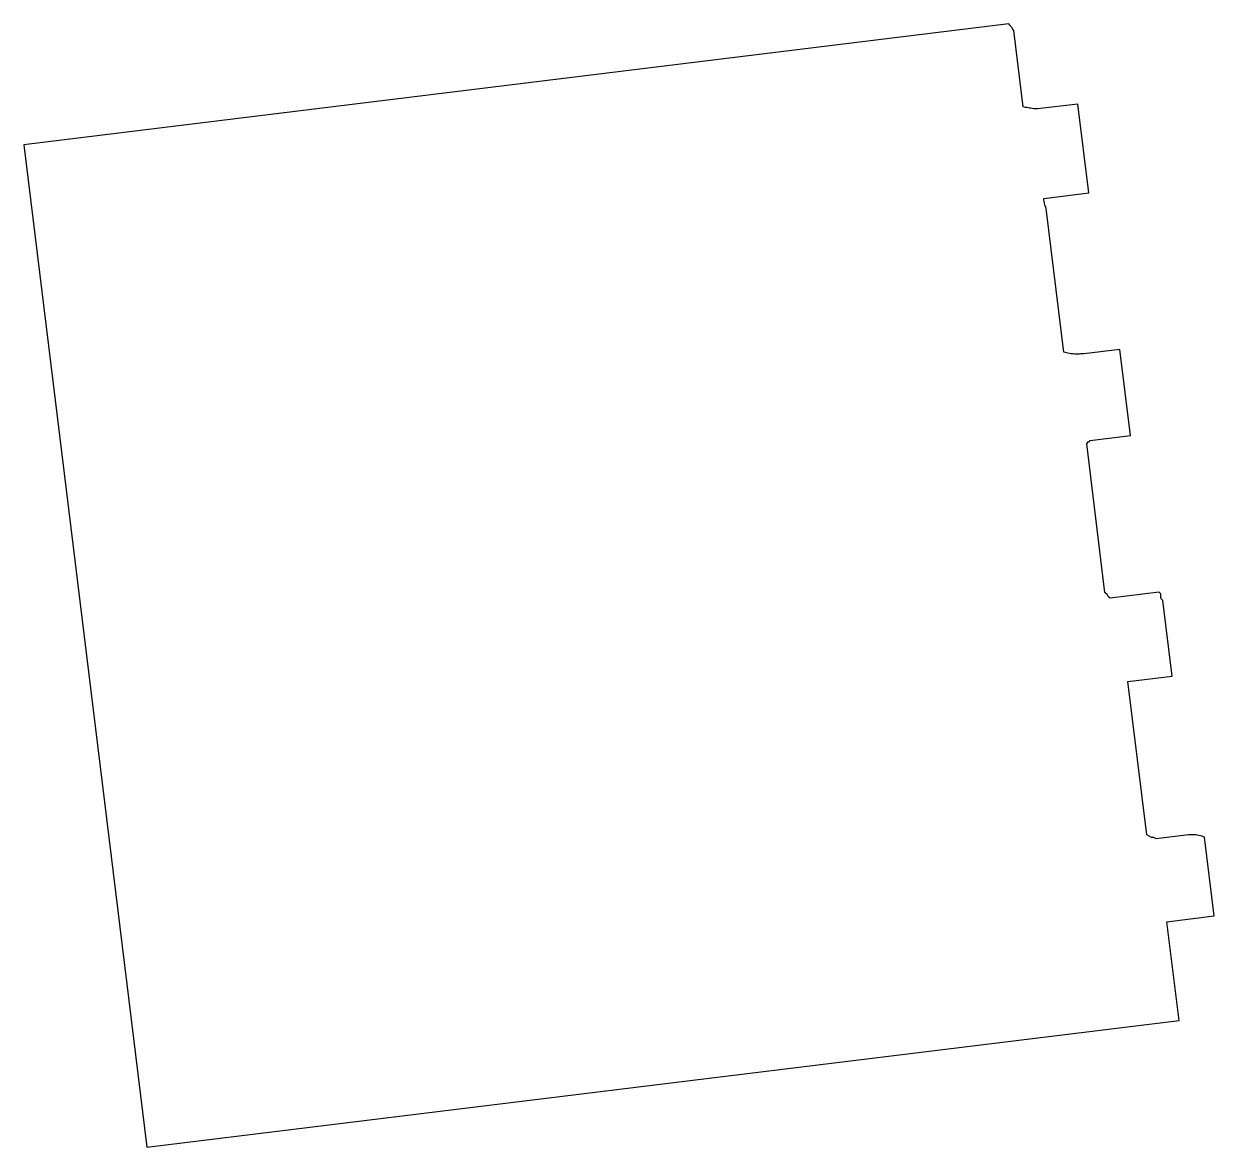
# Model space of a CAD drawing. Header units: metres. Extents: x 62 to 188, y 204 to 323.
import ezdxf

# ---------------------------------------------------------------- set-up
doc = ezdxf.new("R2010")
doc.units = ezdxf.units.M

msp = doc.modelspace()

# ---------------------------------------------------------------- linework, layer by layer
msp.add_lwpolyline([(184.37, 217.7), (183.09, 228.13), (188.08, 228.75), (187.05, 237.08), (186.76, 237.18), (186.63, 237.21), (186.47, 237.25), (186.29, 237.28), (186.13, 237.3), (185.95, 237.31), (185.79, 237.32), (185.66, 237.32), (185.37, 237.32), (181.96, 236.9), (181.71, 237.04), (181.46, 237.03), (181.2, 237.17), (180.95, 237.31), (178.96, 253.5), (183.63, 254.07), (182.65, 262.04), (182.47, 262.22), (182.46, 262.4), (182.45, 262.57), (182.43, 262.75), (182.26, 262.93), (177.11, 262.3), (176.87, 262.49), (176.79, 262.69), (176.55, 262.89), (174.62, 278.58), (174.71, 278.71), (174.8, 278.83), (174.89, 278.81), (174.97, 278.93), (179.25, 279.46), (178.13, 288.57), (174.31, 288.1), (174.01, 288.09), (173.87, 288.08), (173.71, 288.08), (173.52, 288.08), (173.35, 288.08), (173.17, 288.09), (172.99, 288.11), (172.8, 288.14), (172.64, 288.17), (172.5, 288.2), (172.21, 288.29), (170.35, 303.43), (170.27, 303.64), (170.24, 303.73), (170.21, 303.84), (170.17, 303.97), (170.15, 304.09), (170.13, 304.2), (170.11, 304.3), (170.1, 304.5), (174.85, 305.09), (173.7, 314.47), (169.43, 313.95), (169.17, 313.97), (169.05, 313.98), (168.91, 314), (168.74, 314.02), (168.6, 314.04), (168.43, 314.07), (168.29, 314.1), (168.17, 314.12), (167.91, 314.18), (166.92, 322.23), (166.83, 322.37), (166.79, 322.43), (166.74, 322.51), (166.69, 322.59), (166.63, 322.67), (166.57, 322.74), (166.52, 322.81), (166.41, 322.94), (62.44, 310.18), (75.44, 204.33)], close=True)

doc.saveas('drawing.dxf')
